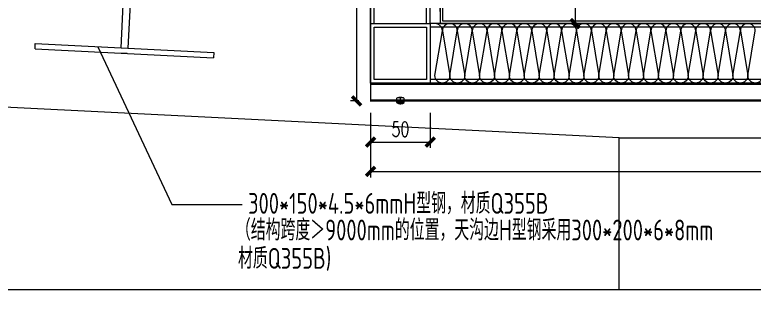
# Model space of a CAD drawing. Extents: x -599358 to 2865263, y -1062760 to 486533.
# Drawn here: x 141169 to 141789, y -727997 to -727756 of the extents above; entities that cross this region are included whole.
import ezdxf

# ---------------------------------------------------------------- set-up
doc = ezdxf.new("R2010")
doc.units = 0
for name, color, linetype in [('A-LIN-V', 9, 'Continuous'), ('BWM', 8, 'Continuous'), ('COLUMN', 9, 'Continuous'), ('DIM', 173, 'Continuous'), ('WZ', 2, 'Continuous'), ('拉铆钉', 243, 'Continuous'), ('虹吸雨水斗', 6, 'Continuous'), ('钢承板', 253, 'Continuous')]:
    doc.layers.add(name, color=color, linetype=linetype)
doc.layers.add('S-dim', color=81, linetype='Continuous', lineweight=0)
doc.layers.add('文字标注引出线', color=7, linetype='Continuous', lineweight=15)
doc.styles.add('DHTEXT-1', font='romans.shx', dxfattribs={"width": 0.7, "bigfont": 'chinese.shx'})
doc.styles.add('jhz', font='TSSDENG.SHX', dxfattribs={"width": 0.75, "bigfont": 'TSSDCHN.SHX'})
doc.dimstyles.new('ZN5', dxfattribs={"dimscale": 5, "dimtxt": 2.5, "dimasz": 1.5, "dimexe": 1, "dimexo": 2, "dimgap": 0.9, "dimtad": 1, "dimdec": 0, "dimdsep": 46, "dimtxsty": 'DHTEXT-1', "dimblk": 'ARCHTICK', "dimcen": 2.5, "dimclrd": 173, "dimclre": 173, "dimclrt": 7, "dimazin": 2, "dimtfac": 1, "dimtix": 1, "dimtmove": 2, "dimatfit": 3, "dimfxl": 0, "dimarcsym": 0})

# ---------------------------------------------------------------- blocks, each defined once
blk = doc.blocks.new('*U678')
at = {"layer": '拉铆钉'}
blk.add_line((-2.070018235688621, 2.91056068135731e-12), (4.136920892400445, 4.150901844468535e-12), dxfattribs=at)
for points in [[(-0.399999999999999, 3.20000000000291, 0.3760483909833032), (-0.4000000000029109, -3.19999999999709)], [(3.371954104258981, -1.279999999977222), (3.451954104238899, -1.279999999977222, 0.4142135623730952), (3.691954104276151, -1.040000000033102), (3.691954104277606, 1.040000000041404, 0.4142135623763708), (3.451954104238899, 1.279999999985525), (3.371954104257524, 1.279999999985525)]]:
    blk.add_lwpolyline(points, format="xyb", dxfattribs=at)
for points in [[(-2.91100477056716e-12, -3.19999999999709), (8.881784197001252e-16, 3.20000000000291), (-0.399999999999999, 3.20000000000291), (-0.4000000000029109, -3.19999999999709)], [(1.611954104294776, -1.599999999995849), (0, -1.600000000002911), (4.440892098500626e-16, 1.60000000000291), (1.611954104294778, 1.600000000004151)]]:
    blk.add_lwpolyline(points, close=True, dxfattribs=at)
blk.add_lwpolyline([(2.73195410431486, 3.200000000004152), (2.251954104240354, 3.200000000004152, 0.4142135623730949), (1.611954104296233, 2.559999999966899), (1.611954104294776, -2.559999999958596, 0.414213562373095), (2.251954104238897, -3.199999999995848), (2.731954104313403, -3.199999999995848, 0.4142135623761391), (3.371954104257524, -2.559999999958596), (3.371954104258981, 2.559999999966898, 0.4142135623730951)], format="xyb", close=True, dxfattribs=at)
blk = doc.blocks.new('_ArchTick')
at = {"color": 0, "linetype": 'ByBlock', "const_width": 0.4}
blk.add_lwpolyline([(-0.5, -0.5), (0.5, 0.5)], dxfattribs=at)
blk = doc.blocks.new('*D1904')
at = {"layer": 'Defpoints', "color": 0, "ltscale": 50, "transparency": 16777216}
for p in [(141525.976520801, -727463.3849883804, -7.959827448575461e-09), (141525.976520801, -727763.3849883804, -7.959827448575461e-09), (141639.0958522662, -727763.3849883804)]:
    blk.add_point(p, dxfattribs=at)
at = {"layer": 'DIM', "color": 173, "linetype": 'ByBlock', "lineweight": -2, "ltscale": 50, "transparency": 16777216}
for p, q in [((141535.976520801, -727463.3849883804), (141644.0958522662, -727463.3849883804)), ((141639.0958522662, -727463.3849883804), (141639.0958522662, -727763.3849883804)), ((141535.976520801, -727763.3849883804), (141644.0958522662, -727763.3849883804))]:
    blk.add_line(p, q, dxfattribs=at)
at = {"layer": 'DIM', "color": 173, "lineweight": -2, "ltscale": 50, "transparency": 16777216, "xscale": 7.5, "yscale": 7.5, "zscale": 7.5}
for p, rotation in [((141639.0958522662, -727463.3849883804), 90), ((141639.0958522662, -727763.3849883804), 270)]:
    blk.add_blockref('_ArchTick', p, dxfattribs=dict(at, rotation=rotation))
at = {"layer": 'DIM', "color": 7, "ltscale": 50, "transparency": 16777216, "insert": (141628.345852266, -727613.3849883802), "char_height": 12.5, "attachment_point": 5, "rotation": 90, "style": 'DHTEXT-1'}
blk.add_mtext('300', dxfattribs=at)
blk = doc.blocks.new('*D1905')
at = {"layer": 'Defpoints', "color": 0, "ltscale": 50, "transparency": 16777216}
for p in [(142375.9765208009, -727728.5156855611), (141525.9765208009, -727763.3849883801, -7.959827448575461e-09), (142375.9765208009, -727763.38498838, -7.959827448575461e-09)]:
    blk.add_point(p, dxfattribs=at)
at = {"layer": 'DIM', "color": 173, "linetype": 'ByBlock', "lineweight": -2, "ltscale": 50, "transparency": 16777216}
for p, q in [((141525.9765208009, -727753.3849883801), (141525.9765208009, -727723.5156855611)), ((142375.9765208009, -727753.38498838), (142375.9765208009, -727723.5156855611)), ((141525.9765208009, -727728.5156855611), (142375.9765208009, -727728.5156855611))]:
    blk.add_line(p, q, dxfattribs=at)
at = {"layer": 'DIM', "color": 173, "lineweight": -2, "ltscale": 50, "transparency": 16777216, "xscale": 7.5, "yscale": 7.5, "zscale": 7.5, "rotation": 180}
blk.add_blockref('_ArchTick', (141525.9765208009, -727728.5156855611), dxfattribs=at)
at = {"layer": 'DIM', "color": 173, "lineweight": -2, "ltscale": 50, "transparency": 16777216, "xscale": 7.5, "yscale": 7.5, "zscale": 7.5}
blk.add_blockref('_ArchTick', (142375.9765208009, -727728.5156855611), dxfattribs=at)
at = {"layer": 'DIM', "color": 7, "ltscale": 50, "transparency": 16777216, "insert": (141950.9765208009, -727717.7656855611), "char_height": 12.5, "attachment_point": 5, "style": 'DHTEXT-1'}
blk.add_mtext('850', dxfattribs=at)
blk = doc.blocks.new('2134')
at = {"color": 1, "linetype": 'Continuous', "ltscale": 10}
for p, q in [((2311608.195416021, -279977.5803282307), (2311758.195416021, -279977.5803282307)), ((2311608.195416021, -279982.0803282307), (2311608.195416021, -279977.5803282307)), ((2311758.195416021, -279982.0803282307), (2311758.195416021, -279977.5803282307)), ((2311608.195416021, -279982.0803282307), (2311758.195416021, -279982.0803282307)), ((2311680.195416021, -280273.0803282307), (2311680.195416021, -279982.0803282307)), ((2311686.195416021, -280273.0803282307), (2311686.195416021, -279982.0803282307)), ((2311608.195416021, -280273.0803282307), (2311758.195416021, -280273.0803282307)), ((2311608.195416021, -280277.5803282307), (2311608.195416021, -280273.0803282307)), ((2311758.195416021, -280273.0803282307), (2311758.195416021, -280277.5803282307)), ((2311608.195416021, -280277.5803282307), (2311758.195416021, -280277.5803282307))]:
    blk.add_line(p, q, dxfattribs=at)
at = {"layer": 'S-dim', "ltscale": 10}
blk.add_line((2311685.445416021, -280277.5803282307), (2311680.945416021, -280277.5803282307), dxfattribs=at)
blk = doc.blocks.new('*D2195')
at = {"layer": 'Defpoints', "color": 0, "ltscale": 50, "transparency": 16777216}
for p in [(141467.5087788655, -727493.4759021404, -7.959827448575461e-09), (141455.7232846078, -727828.3849883804), (141467.5087788655, -727828.3849883804, -7.959827448575461e-09)]:
    blk.add_point(p, dxfattribs=at)
at = {"layer": '虹吸雨水斗', "color": 173, "linetype": 'ByBlock', "lineweight": -2, "ltscale": 50, "transparency": 16777216}
for p, q in [((141457.5087788655, -727493.4759021404), (141450.7232846078, -727493.4759021404)), ((141455.7232846078, -727493.4759021404), (141455.7232846078, -727828.3849883804)), ((141457.5087788655, -727828.3849883804), (141450.7232846078, -727828.3849883804))]:
    blk.add_line(p, q, dxfattribs=at)
at = {"layer": '虹吸雨水斗', "color": 173, "lineweight": -2, "ltscale": 50, "transparency": 16777216, "xscale": 7.5, "yscale": 7.5, "zscale": 7.5}
for p, rotation in [((141455.7232846078, -727493.4759021404), 90), ((141455.7232846078, -727828.3849883804), 270)]:
    blk.add_blockref('_ArchTick', p, dxfattribs=dict(at, rotation=rotation))
at = {"layer": '虹吸雨水斗', "color": 7, "ltscale": 50, "transparency": 16777216, "insert": (141444.9732846075, -727660.9304452603), "char_height": 12.5, "attachment_point": 5, "rotation": 90, "style": 'DHTEXT-1'}
blk.add_mtext('335', dxfattribs=at)
blk = doc.blocks.new('*D2196')
at = {"layer": 'Defpoints', "color": 0, "ltscale": 50, "transparency": 16777216}
for p in [(141467.5087788654, -727828.3849883801, -7.959827448575461e-09), (141517.5087788654, -727828.3849883801, -7.959827448575461e-09), (141517.5087788654, -727862.9136002939)]:
    blk.add_point(p, dxfattribs=at)
at = {"layer": '虹吸雨水斗', "color": 173, "linetype": 'ByBlock', "lineweight": -2, "ltscale": 50, "transparency": 16777216}
for p, q in [((141467.5087788654, -727838.3849883801), (141467.5087788654, -727867.9136002939)), ((141517.5087788654, -727838.3849883801), (141517.5087788654, -727867.9136002939)), ((141467.5087788654, -727862.9136002939), (141517.5087788654, -727862.9136002939))]:
    blk.add_line(p, q, dxfattribs=at)
at = {"layer": '虹吸雨水斗', "color": 173, "lineweight": -2, "ltscale": 50, "transparency": 16777216, "xscale": 7.5, "yscale": 7.5, "zscale": 7.5, "rotation": 180}
blk.add_blockref('_ArchTick', (141467.5087788654, -727862.9136002939), dxfattribs=at)
at = {"layer": '虹吸雨水斗', "color": 173, "lineweight": -2, "ltscale": 50, "transparency": 16777216, "xscale": 7.5, "yscale": 7.5, "zscale": 7.5}
blk.add_blockref('_ArchTick', (141517.5087788654, -727862.9136002939), dxfattribs=at)
at = {"layer": '虹吸雨水斗', "color": 7, "ltscale": 50, "transparency": 16777216, "insert": (141492.5087788654, -727852.1636002939), "char_height": 12.5, "attachment_point": 5, "style": 'DHTEXT-1'}
blk.add_mtext('50', dxfattribs=at)
blk = doc.blocks.new('*D2197')
at = {"layer": 'Defpoints', "color": 0, "ltscale": 50, "transparency": 16777216}
for p in [(141467.5087788654, -727828.3849883801, -7.959827448575461e-09), (142433.9765153351, -727828.3850026667, -7.959827448575461e-09), (142433.9765153351, -727887.5907439254)]:
    blk.add_point(p, dxfattribs=at)
at = {"layer": '虹吸雨水斗', "color": 173, "linetype": 'ByBlock', "lineweight": -2, "ltscale": 50, "transparency": 16777216}
for p, q in [((141467.5087788654, -727838.3849883801), (141467.5087788654, -727892.5907439254)), ((142433.9765153351, -727838.3850026667), (142433.9765153351, -727892.5907439254)), ((141467.5087788654, -727887.5907439254), (142433.9765153351, -727887.5907439254))]:
    blk.add_line(p, q, dxfattribs=at)
at = {"layer": '虹吸雨水斗', "color": 173, "lineweight": -2, "ltscale": 50, "transparency": 16777216, "xscale": 7.5, "yscale": 7.5, "zscale": 7.5, "rotation": 180}
blk.add_blockref('_ArchTick', (141467.5087788654, -727887.5907439254), dxfattribs=at)
at = {"layer": '虹吸雨水斗', "color": 173, "lineweight": -2, "ltscale": 50, "transparency": 16777216, "xscale": 7.5, "yscale": 7.5, "zscale": 7.5}
blk.add_blockref('_ArchTick', (142433.9765153351, -727887.5907439254), dxfattribs=at)
at = {"layer": '虹吸雨水斗', "color": 7, "ltscale": 50, "transparency": 16777216, "insert": (141950.7426471003, -727876.8407439254), "char_height": 12.5, "attachment_point": 5, "style": 'DHTEXT-1'}
blk.add_mtext('966', dxfattribs=at)

msp = doc.modelspace()

# ---------------------------------------------------------------- linework, layer by layer
at = {"color": 2, "ltscale": 50}
for p, q in [((141467.5087788654, -727763.3849883801, -7.959827448575461e-09), (141467.5087788654, -727493.475897471, -7.959827448575461e-09)), ((141470.5087788654, -727763.3849883801, -7.959827448575461e-09), (141470.5087788654, -727493.475897471, -7.959827448575461e-09)), ((141514.5087788654, -727763.3849883801, -7.959827448575461e-09), (141514.5087788654, -727493.475897471, -7.959827448575461e-09)), ((141517.5087788654, -727763.3849883801, -7.959827448575461e-09), (141517.5087788654, -727493.475897471, -7.959827448575461e-09)), ((142433.9765208014, -727763.3849883801, -7.959827448575461e-09), (141517.5087788654, -727763.3849883801, -7.959827448575461e-09)), ((142383.9765208009, -727766.3849883801, -7.959827448575461e-09), (141517.5087788654, -727766.3849883801, -7.959827448575461e-09)), ((142383.9765208009, -727810.3849883801, -7.959827448575461e-09), (141517.5087788654, -727810.3849883801, -7.959827448575461e-09)), ((142433.9765208009, -727813.3849883801, -7.959827448575461e-09), (141517.5087788654, -727813.3849883801, -7.959827448575461e-09))]:
    msp.add_line(p, q, dxfattribs=at)
at = {"color": 4, "ltscale": 50}
for p, q in [((141467.5087788654, -727813.3849883801, -7.959827448575461e-09), (142433.9765208009, -727813.3849883801, -7.959827448575461e-09)), ((141467.5087788654, -727814.18498838, -7.959827448575461e-09), (142433.9765208019, -727814.18498838, -7.959827448575461e-09)), ((141467.5087788654, -727827.5849883803, -7.959827448575461e-09), (142433.9765208019, -727827.5849883803, -7.959827448575461e-09)), ((141467.5087788654, -727828.3849883801, -7.959827448575461e-09), (142433.9765208019, -727828.3849883801, -7.959827448575461e-09))]:
    msp.add_line(p, q, dxfattribs=at)
at = {"color": 1, "ltscale": 50, "elevation": -7.959827448575461e-09}
msp.add_lwpolyline([(142355.9765208009, -727465.3849883801), (142373.9765208009, -727465.3849883801), (142373.9765208009, -727761.3849883801), (141527.9765208009, -727761.3849883801), (141527.9765208009, -727465.3849883801), (141545.9765208009, -727465.3849883801), (141545.9765208009, -727463.3849883801), (141525.9765208009, -727463.3849883801), (141525.9765208009, -727763.3849883801), (142375.9765208009, -727763.3849883801), (142375.9765208009, -727463.3849883801), (142355.9765208009, -727463.3849883801)], close=True, dxfattribs=at)
at = {"color": 2, "ltscale": 50, "elevation": -7.959827448575461e-09}
for points in [[(141517.5087788654, -727813.3849883801), (141467.5087788654, -727813.3849883801), (141467.5087788654, -727763.3849883801), (141517.5087788654, -727763.3849883801)], [(141514.5087788654, -727810.3849883801), (141470.5087788654, -727810.3849883801), (141470.5087788654, -727766.3849883801), (141514.5087788654, -727766.3849883801)]]:
    msp.add_lwpolyline(points, close=True, dxfattribs=at)
at = {"layer": 'A-LIN-V', "color": 2}
msp.add_line((141675.9765207462, -727859.4715869519, -7.959827448575461e-09), (140801.1788120865, -727815.4566078997, -7.959827448575461e-09), dxfattribs=at)
at = {"layer": 'BWM', "elevation": -7.959827448575461e-09}
msp.add_lwpolyline([(141796.4736823185, -727807.1179574858, -1), (141783.9736823185, -727807.1179574858), (141790.2265208009, -727769.6349883801, 1), (141777.7265208009, -727769.6349883801), (141783.9736823185, -727807.1179574858, -1), (141771.4736823185, -727807.1179574858), (141777.7265208009, -727769.6349883801, 1), (141765.2265208009, -727769.6349883801), (141771.4736823185, -727807.1179574858, -1), (141758.9736823185, -727807.1179574858), (141765.2265208009, -727769.6349883801, 1), (141752.7265208009, -727769.6349883801), (141758.9736823185, -727807.1179574858, -1), (141746.4736823185, -727807.1179574858), (141752.7265208009, -727769.6349883801, 1), (141740.2265208009, -727769.6349883801), (141746.4736823185, -727807.1179574858, -1), (141733.9736823185, -727807.1179574858), (141740.2265208009, -727769.6349883801, 1), (141727.7265208009, -727769.6349883801), (141733.9736823185, -727807.1179574858, -1), (141721.4736823185, -727807.1179574858), (141727.7265208009, -727769.6349883801, 1), (141715.2265208009, -727769.6349883801), (141721.4736823185, -727807.1179574858, -1), (141708.9736823185, -727807.1179574858), (141715.2265208009, -727769.6349883801, 1), (141702.7265208009, -727769.6349883801), (141708.9736823185, -727807.1179574858, -1), (141696.4736823185, -727807.1179574858), (141702.7265208009, -727769.6349883801, 1), (141690.2265208009, -727769.6349883801), (141696.4736823185, -727807.1179574858, -1), (141683.9736823185, -727807.1179574858), (141690.2265208009, -727769.6349883801, 1), (141677.7265208009, -727769.6349883802), (141683.9736823185, -727807.1179574858, -1), (141671.4736823185, -727807.1179574858), (141677.7265208009, -727769.6349883802, 1), (141665.2265208009, -727769.6349883802), (141671.4736823185, -727807.1179574858, -1), (141658.9736823185, -727807.1179574858), (141665.2265208009, -727769.6349883802, 1), (141652.7265208009, -727769.6349883802), (141658.9736823185, -727807.1179574858, -1), (141646.4736823185, -727807.1179574858), (141652.7265208009, -727769.6349883802, 1), (141640.2265208009, -727769.6349883802), (141646.4736823185, -727807.1179574858, -1), (141633.9736823185, -727807.1179574858), (141640.2265208009, -727769.6349883802, 1), (141627.7265208009, -727769.6349883802), (141633.9736823185, -727807.1179574858, -1), (141621.4736823185, -727807.1179574858), (141627.7265208009, -727769.6349883802, 1), (141615.2265208009, -727769.6349883802), (141621.4736823185, -727807.1179574858, -1), (141608.9736823185, -727807.1179574858), (141615.2265208009, -727769.6349883802, 1), (141602.7265208009, -727769.6349883802), (141608.9736823185, -727807.1179574858, -1), (141596.4736823185, -727807.1179574858), (141602.7265208009, -727769.6349883802, 1), (141590.2265208009, -727769.6349883802), (141596.4736823185, -727807.1179574858, -1), (141583.9736823185, -727807.1179574858), (141590.2265208009, -727769.6349883802, 1), (141577.7265208009, -727769.6349883802), (141583.9736823185, -727807.1179574858, -1), (141571.4736823185, -727807.1179574858), (141577.7265208009, -727769.6349883802, 1), (141565.2265208009, -727769.6349883802), (141571.4736823185, -727807.1179574858, -1), (141558.9736823185, -727807.1179574858), (141565.2265208009, -727769.6349883802, 1), (141552.7265208009, -727769.6349883802), (141558.9736823185, -727807.1179574858, -1), (141546.4736823185, -727807.1179574858), (141552.7265208009, -727769.6349883802, 1), (141540.2265208009, -727769.6349883802), (141546.4736823185, -727807.1179574858, -1), (141533.9736823185, -727807.1179574858), (141540.2265208009, -727769.6349883802, 1), (141527.7265208009, -727769.6349883802), (141533.9736823185, -727807.1179574858, -1), (141521.4736823185, -727807.1179574858), (141527.7265208009, -727769.6349883802, 0.414214), (141521.4765208009, -727763.3849883802)], format="xyb", dxfattribs=at)
at = {"layer": 'COLUMN', "elevation": -7.959827448575461e-09}
msp.add_lwpolyline([(141675.9765207462, -727986.9531148118), (141675.9765207462, -727859.4715869519), (142275.9765207462, -727859.4715869519)], dxfattribs=at)
at = {"layer": 'DIM', "ltscale": 10}
for p, q in [((141238.7056277274, -727782.9015947221, -7.482488193038204e-09), (141300.6635742131, -727915.3627851893)), ((141300.6635742131, -727915.3627851893), (141359.8410308086, -727915.3627851893))]:
    msp.add_line(p, q, dxfattribs=at)
at = {"layer": '文字标注引出线', "color": 1, "elevation": -7.959827448575461e-09}
msp.add_lwpolyline([(142769.2295484217, -727992.1209106615), (141804.1222154185, -727986.9531148118), (141799.6222154185, -727997.4531148118), (141799.6222154185, -727976.4531148118), (141795.1222154185, -727986.9531148118), (140801.1788120865, -727986.9531148118)], dxfattribs=at)
at = {"layer": '钢承板', "color": 4, "const_width": 1, "elevation": -7.959827448575461e-09}
msp.add_lwpolyline([(141467.5087788654, -727493.4759021401), (141467.5087788654, -727828.3849883801), (141517.5087788654, -727828.3849883801)], dxfattribs=at)

# ---------------------------------------------------------------- block references
at = {"rotation": 90}
msp.add_blockref('*U678', (141492.5087788654, -727829.1969424845, -7.959827448575461e-09), dxfattribs=at)
at = {"layer": 'S-dim', "rotation": 357.1196224470574}
msp.add_blockref('2134', (-2153417.572065093, -331700.8795761354, -2.901840899968145e-08), dxfattribs=at)

# ---------------------------------------------------------------- texts
at = {"layer": 'WZ', "style": 'jhz', "width": 0.75}
for s, p in [('300*150*4.5*6mmH型钢，材质Q355B', (141364.703925972, -727923.1619671952)), ('（结构跨度＞9000mm的位置，天沟边H型钢采用300*200*6*8mm', (141354.5497056702, -727945.5323204265)), ('材质Q355B)', (141356.2820856766, -727969.340938891))]:
    msp.add_text(s, height=17.5, dxfattribs=at).set_placement(p)

# ---------------------------------------------------------------- dimensions: what is measured, and where the dimension line sits
at = {"layer": 'DIM', "ltscale": 50}
for p1, p2, distance, picture, middle in [((141525.9765208009, -727463.3849883801, -7.959827448575461e-09), (141525.9765208009, -727763.3849883801, -7.959827448575461e-09), 113.11933146530646, '*D1904', (141628.345852266, -727613.3849883802)), ((141525.9765208009, -727763.3849883801, -7.959827448575461e-09), (142375.9765208009, -727763.38498838, -7.959827448575461e-09), 34.869302818900906, '*D1905', (141950.9765208009, -727717.7656855611))]:
    dim = msp.add_aligned_dim(p1=p1, p2=p2, distance=distance, dimstyle='ZN5', dxfattribs=at)
    dim.commit()
    dim.dimension.update_dxf_attribs({"geometry": picture, "text_midpoint": middle})
at = {"layer": '虹吸雨水斗', "ltscale": 50}
for p1, p2, distance, picture, middle in [((141467.5087788654, -727493.4759021401, -7.959827448575461e-09), (141467.5087788654, -727828.3849883801, -7.959827448575461e-09), -11.785494257579558, '*D2195', (141444.9732846075, -727660.9304452603)), ((141467.5087788654, -727828.3849883801, -7.959827448575461e-09), (141517.5087788654, -727828.3849883801, -7.959827448575461e-09), -34.528611913789064, '*D2196', (141492.5087788654, -727852.1636002939)), ((141467.5087788654, -727828.3849883801, -7.959827448575461e-09), (142433.9765153351, -727828.3850026667, -7.959827448575461e-09), -59.20574125868734, '*D2197', (141950.7426471003, -727876.8407439254))]:
    dim = msp.add_aligned_dim(p1=p1, p2=p2, distance=distance, dimstyle='ZN5', dxfattribs=at)
    dim.commit()
    dim.dimension.update_dxf_attribs({"geometry": picture, "text_midpoint": middle})

doc.saveas('drawing.dxf')
